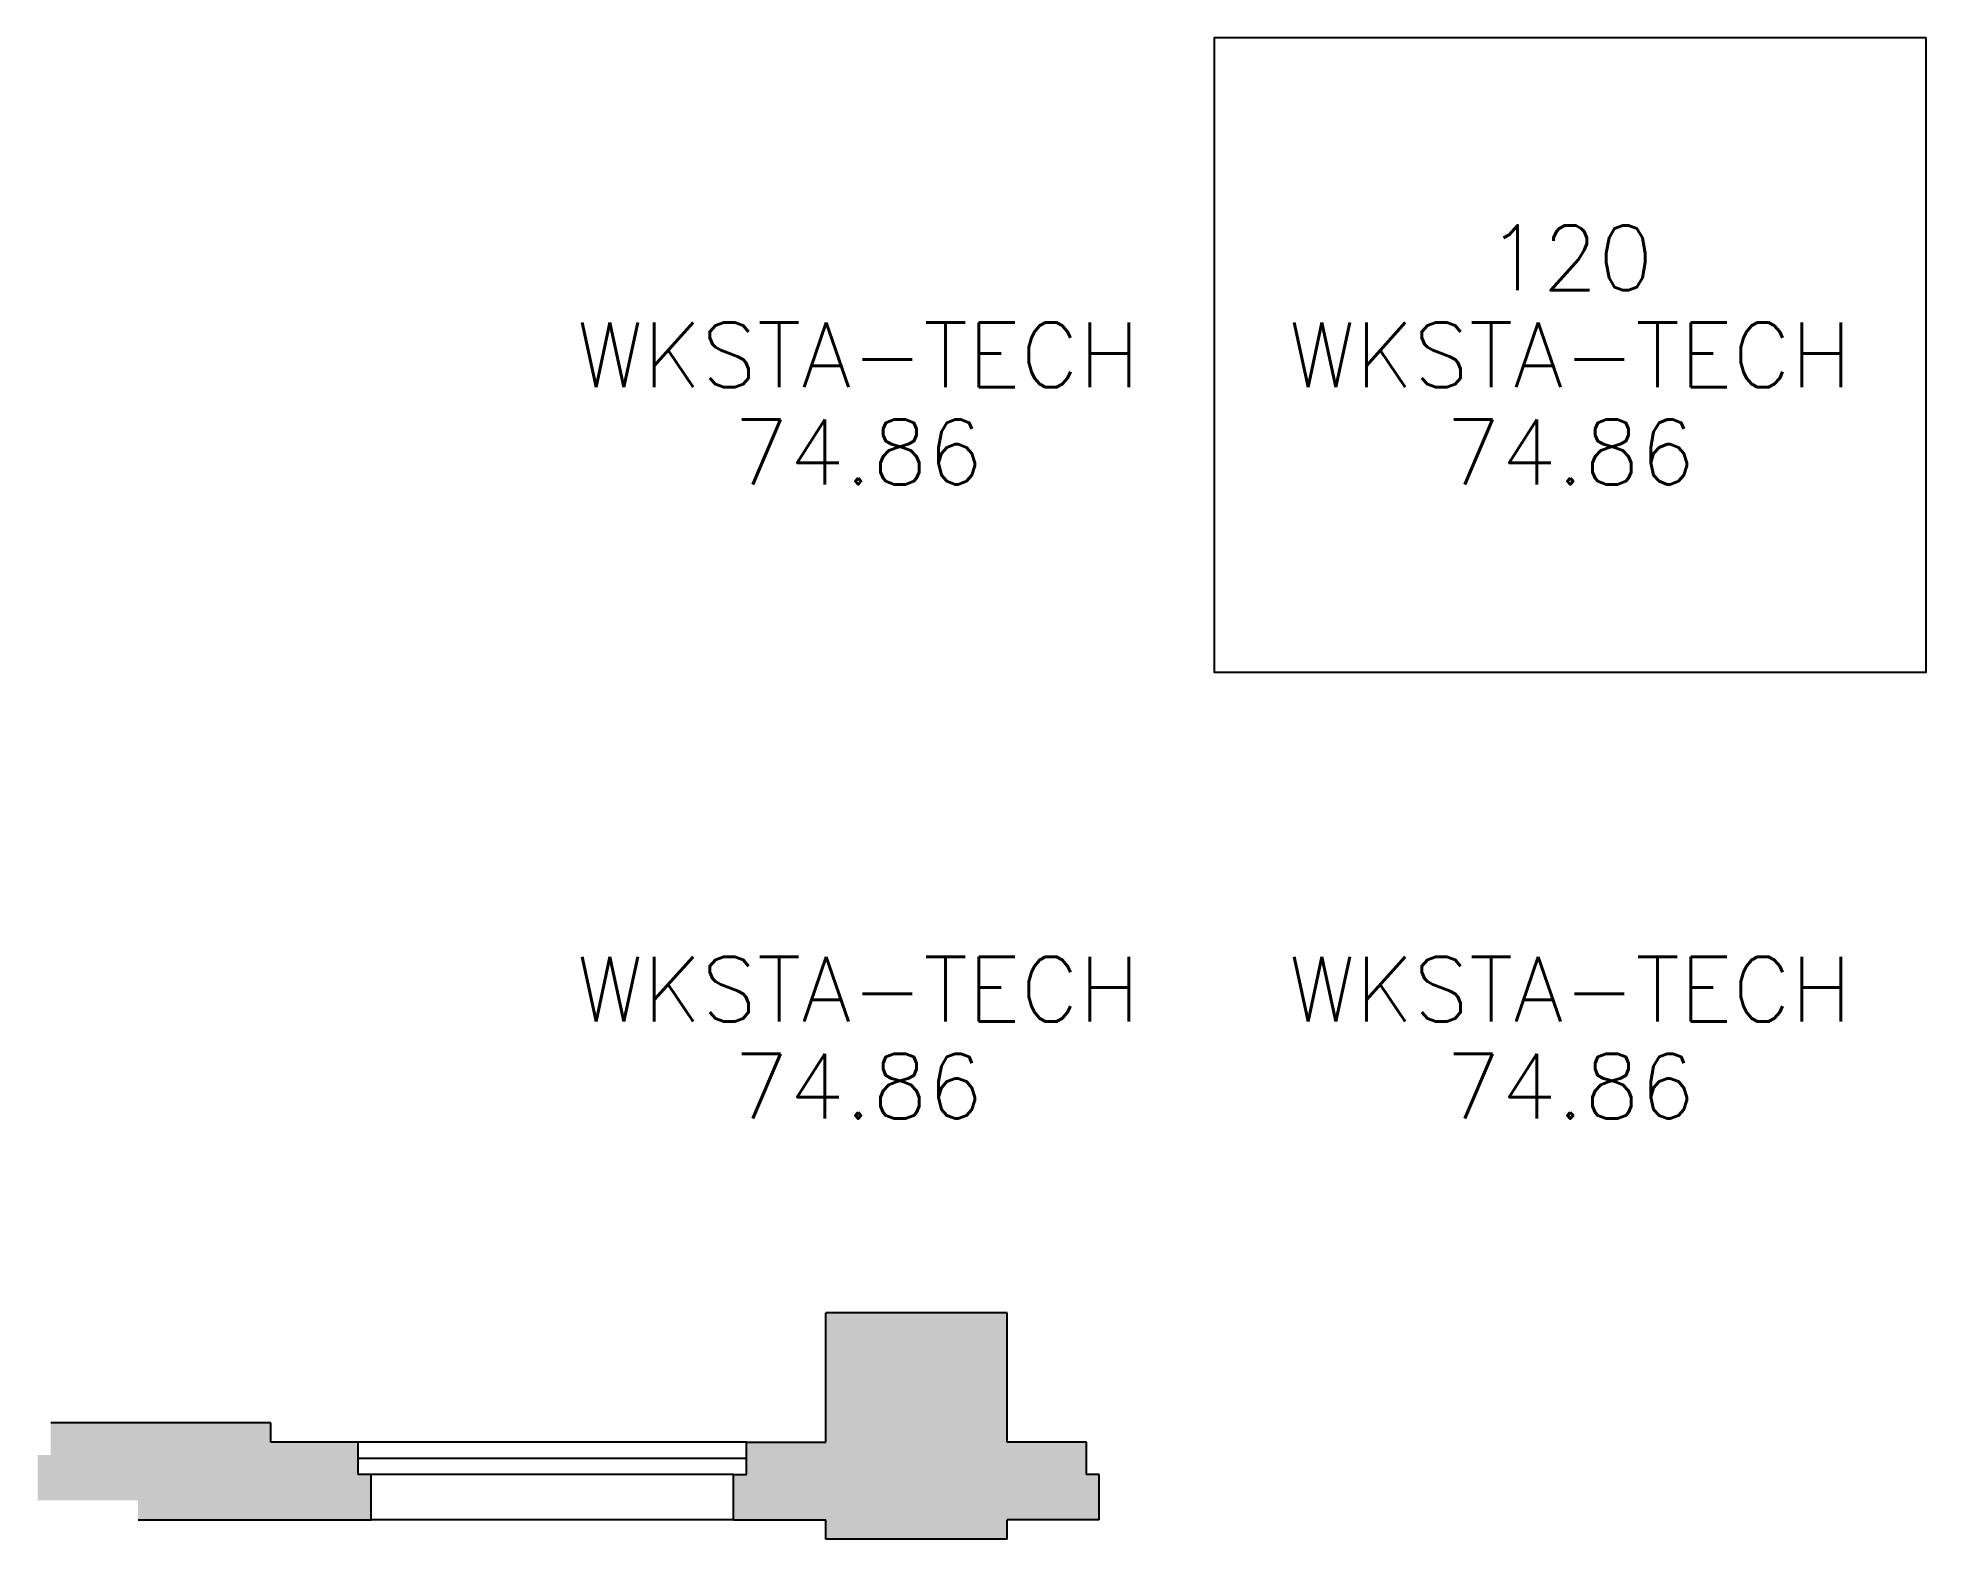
# Model space of a CAD drawing. Extents: x 620 to 911, y -258 to -26.
import ezdxf
from ezdxf.enums import TextEntityAlignment as Align

# ---------------------------------------------------------------- set-up
doc = ezdxf.new("R2010")
doc.units = 0
doc.header["$LTSCALE"] = 120
doc.header["$MEASUREMENT"] = 0
doc.layers.get('0').update_dxf_attribs({"linetype": 'CONTINUOUS'})
for name, color, linetype in [('PL', 82, 'CONTINUOUS'), ('RM_', 142, 'CONTINUOUS'), ('RM_TXT', 142, 'CONTINUOUS'), ('WA', 30, 'CONTINUOUS'), ('WA-EXT', 63, 'CONTINUOUS'), ('WN', 8, 'CONTINUOUS')]:
    doc.layers.add(name, color=color, linetype=linetype)
doc.styles.add('ASSETTEXT', font='simplex.shx')

# ---------------------------------------------------------------- blocks, each defined once
blk = doc.blocks.new('WNH')
for p, q in [((-2, 5), (58, 5)), ((-2, 2.5), (58, 2.5)), ((0, 0), (56, 0))]:
    blk.add_line(p, q)
at = {"layer": 'PL'}
blk.add_line((0, -7), (56, -7), dxfattribs=at)

msp = doc.modelspace()

# ---------------------------------------------------------------- hatches: boundary and pattern name
at = {"layer": 'WA-EXT'}
h = msp.add_hatch(color=256, dxfattribs=at)
h.paths.add_polyline_path([(655.7, -243.02), (655.7, -240.02), (621.7, -240.02), (621.7, -245.02), (619.7, -245.02), (619.7, -252.02), (635.2, -252.02), (635.2, -255.02), (671.2, -255.02), (671.2, -248.02), (669.2, -248.02), (669.2, -243.02)])
h.paths.add_polyline_path([(769.45, -243.02), (769.45, -223.02), (741.45, -223.02), (741.45, -243.02), (729.2, -243.02), (729.2, -248.02), (727.2, -248.02), (727.2, -255.02), (741.45, -255.02), (741.45, -258.02), (769.45, -258.02), (769.45, -255.02), (783.7, -255.02), (783.7, -248.02), (781.7, -248.02), (781.7, -243.02)])

# ---------------------------------------------------------------- linework, layer by layer
at = {"layer": 'RM_'}
msp.add_lwpolyline([(911.45, -26.02), (801.45, -26.02), (801.45, -124.02), (911.45, -124.02)], close=True, dxfattribs=at)
at = {"layer": 'WA'}
for p, q in [((769.45, -223.02), (741.45, -223.02)), ((741.45, -243.02), (741.45, -223.02)), ((769.45, -243.02), (769.45, -223.02)), ((655.7, -240.02), (621.7, -240.02)), ((655.7, -243.02), (655.7, -240.02)), ((669.2, -243.02), (655.7, -243.02)), ((669.2, -248.02), (669.2, -243.02)), ((729.2, -243.02), (741.45, -243.02)), ((729.2, -248.02), (729.2, -243.02)), ((781.7, -243.02), (769.45, -243.02)), ((781.7, -248.02), (781.7, -243.02)), ((671.2, -248.02), (669.2, -248.02)), ((671.2, -255.02), (671.2, -248.02)), ((727.2, -248.02), (729.2, -248.02)), ((727.2, -255.02), (727.2, -248.02)), ((783.7, -248.02), (781.7, -248.02)), ((783.7, -255.02), (783.7, -248.02)), ((635.2, -255.02), (671.2, -255.02)), ((727.2, -255.02), (741.45, -255.02)), ((741.45, -258.02), (741.45, -255.02)), ((783.7, -255.02), (769.45, -255.02)), ((769.45, -258.02), (769.45, -255.02)), ((769.45, -258.02), (741.45, -258.02))]:
    msp.add_line(p, q, dxfattribs=at)
at = {"layer": 'WA-EXT', "color": 7}
for p, q in [((769.45, -223.02), (741.45, -223.02)), ((741.45, -243.02), (741.45, -223.02)), ((769.45, -243.02), (769.45, -223.02)), ((655.7, -240.02), (621.7, -240.02)), ((655.7, -243.02), (655.7, -240.02)), ((669.2, -243.02), (655.7, -243.02)), ((669.2, -248.02), (669.2, -243.02)), ((729.2, -243.02), (741.45, -243.02)), ((729.2, -248.02), (729.2, -243.02)), ((781.7, -243.02), (769.45, -243.02)), ((781.7, -248.02), (781.7, -243.02)), ((671.2, -248.02), (669.2, -248.02)), ((671.2, -255.02), (671.2, -248.02)), ((727.2, -248.02), (729.2, -248.02)), ((727.2, -255.02), (727.2, -248.02)), ((783.7, -248.02), (781.7, -248.02)), ((783.7, -255.02), (783.7, -248.02)), ((635.2, -255.02), (671.2, -255.02)), ((727.2, -255.02), (741.45, -255.02)), ((741.45, -258.02), (741.45, -255.02)), ((783.7, -255.02), (769.45, -255.02)), ((769.45, -258.02), (769.45, -255.02)), ((769.45, -258.02), (741.45, -258.02))]:
    msp.add_line(p, q, dxfattribs=at)

# ---------------------------------------------------------------- block references
at = {"layer": 'WN', "xscale": -1}
msp.add_blockref('WNH', (727.2, -248.02), dxfattribs=at)

# ---------------------------------------------------------------- texts
at = {"layer": 'RM_TXT', "style": 'ASSETTEXT'}
for s, p in [('120', (856.45, -65.02)), ('WKSTA-TECH', (746.45, -80.02)), ('WKSTA-TECH', (856.45, -80.02)), ('74.86', (746.45, -95.02)), ('74.86', (856.45, -95.02)), ('WKSTA-TECH', (746.45, -178.02)), ('WKSTA-TECH', (856.45, -178.02)), ('74.86', (746.45, -193.02)), ('74.86', (856.45, -193.02))]:
    msp.add_text(s, height=10, dxfattribs=at).set_placement(p, align=Align.CENTER)

doc.saveas('drawing.dxf')
